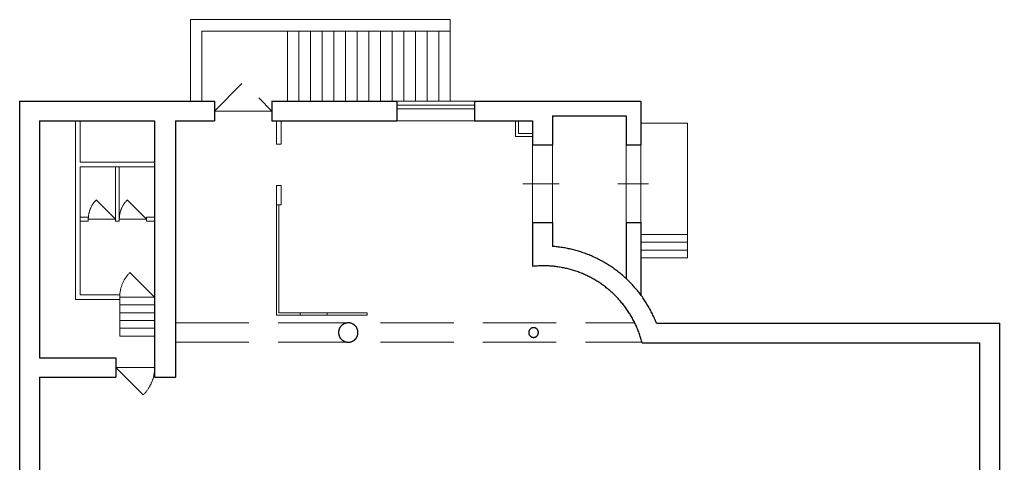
# Model space of a CAD drawing. Header units: metres. Extents: x 2 to 27.2, y 10.3 to 38.2.
# Drawn here: x 2 to 27.25, y 26.76 to 38.19 of the extents above; entities that cross this region are included whole.
import ezdxf

# ---------------------------------------------------------------- set-up
doc = ezdxf.new("R2010")
doc.units = ezdxf.units.M
doc.header["$MEASUREMENT"] = 0
doc.linetypes.add('DGN Style 3', pattern=[2.640572, 1.886123, -0.754449])

msp = doc.modelspace()

# ---------------------------------------------------------------- linework, layer by layer
at = {"color": 7, "linetype": 'Continuous', "lineweight": 13}
for p, q in [((6.398, 38.191), (13.098, 38.191)), ((6.398, 36.091), (6.398, 38.191)), ((13.098, 37.891), (13.098, 38.191)), ((6.698, 37.891), (13.098, 37.891)), ((6.698, 36.091), (6.698, 37.891)), ((11.718, 36.091), (13.718, 36.091)), ((3.438, 35.581), (3.438, 30.981)), ((3.558, 35.581), (3.558, 34.521)), ((8.618, 35.581), (8.618, 34.981)), ((8.738, 35.581), (8.738, 34.981)), ((13.718, 35.581), (11.718, 35.581)), ((14.778, 35.581), (14.778, 35.181)), ((14.858, 35.581), (14.858, 35.261)), ((14.778, 35.181), (15.218, 35.181)), ((14.858, 35.261), (15.218, 35.261)), ((8.618, 34.981), (8.738, 34.981)), ((3.558, 34.521), (5.478, 34.521)), ((3.558, 34.401), (5.478, 34.401)), ((3.558, 34.401), (3.558, 31.101)), ((4.468, 33.001), (4.468, 34.401)), ((4.568, 33.001), (4.568, 34.401)), ((8.618, 33.921), (8.738, 33.921)), ((8.618, 33.921), (8.618, 33.421)), ((8.738, 33.921), (8.738, 33.421)), ((8.618, 33.421), (8.738, 33.421)), ((3.558, 33.101), (3.768, 33.101)), ((3.768, 33.001), (3.768, 33.101)), ((5.268, 33.001), (5.268, 33.101)), ((5.268, 33.101), (5.478, 33.101)), ((3.558, 33.001), (3.768, 33.001)), ((4.468, 33.001), (4.568, 33.001)), ((5.268, 33.001), (5.478, 33.001)), ((3.558, 31.101), (4.578, 31.101)), ((4.578, 31.101), (4.578, 30.981)), ((3.438, 30.981), (4.578, 30.981))]:
    msp.add_line(p, q, dxfattribs=at)
at = {"color": 7, "linetype": 'Continuous', "lineweight": 0}
for p, q in [((8.898, 36.091), (8.898, 37.891)), ((9.198, 36.091), (9.198, 37.891)), ((9.498, 36.091), (9.498, 37.891)), ((9.798, 36.091), (9.798, 37.891)), ((10.098, 36.091), (10.098, 37.891)), ((10.398, 36.091), (10.398, 37.891)), ((10.698, 36.091), (10.698, 37.891)), ((10.998, 36.091), (10.998, 37.891)), ((11.298, 36.091), (11.298, 37.891)), ((11.598, 36.091), (11.598, 37.891)), ((11.898, 36.091), (11.898, 37.891)), ((12.198, 36.091), (12.198, 37.891)), ((12.498, 36.091), (12.498, 37.891)), ((12.798, 36.091), (12.798, 37.891)), ((13.098, 36.091), (13.098, 37.891)), ((7.018, 35.836), (7.725, 36.543)), ((8.498, 35.836), (8.159, 36.175)), ((11.718, 35.991), (13.718, 35.991)), ((11.718, 35.891), (13.718, 35.891)), ((8.498, 35.836), (7.018, 35.836)), ((18.008, 35.526), (19.208, 35.526)), ((19.208, 32.055), (19.208, 35.526)), ((15.218, 34.961), (15.218, 32.961)), ((15.728, 34.961), (15.728, 32.961)), ((17.628, 34.961), (17.628, 32.961)), ((18.008, 32.961), (18.008, 34.961)), ((14.967, 33.961), (15.907, 33.961)), ((17.418, 33.961), (18.203, 33.961)), ((3.827, 33.332), (3.821, 33.318)), ((3.834, 33.346), (3.827, 33.332)), ((3.84, 33.36), (3.834, 33.346)), ((3.847, 33.374), (3.84, 33.36)), ((3.854, 33.387), (3.847, 33.374)), ((3.862, 33.401), (3.854, 33.387)), ((3.87, 33.414), (3.862, 33.401)), ((3.878, 33.427), (3.87, 33.414)), ((3.886, 33.439), (3.878, 33.427)), ((3.895, 33.452), (3.886, 33.439)), ((3.904, 33.464), (3.895, 33.452)), ((3.913, 33.477), (3.904, 33.464)), ((3.922, 33.489), (3.913, 33.477)), ((3.932, 33.501), (3.922, 33.489)), ((3.942, 33.512), (3.932, 33.501)), ((3.952, 33.523), (3.942, 33.512)), ((3.962, 33.535), (3.952, 33.523)), ((3.973, 33.546), (3.962, 33.535)), ((4.468, 33.051), (3.973, 33.546)), ((4.627, 33.332), (4.621, 33.318)), ((4.634, 33.346), (4.627, 33.332)), ((4.64, 33.36), (4.634, 33.346)), ((4.647, 33.374), (4.64, 33.36)), ((4.654, 33.387), (4.647, 33.374)), ((4.662, 33.401), (4.654, 33.387)), ((4.67, 33.414), (4.662, 33.401)), ((4.678, 33.427), (4.67, 33.414)), ((4.686, 33.439), (4.678, 33.427)), ((4.695, 33.452), (4.686, 33.439)), ((4.704, 33.464), (4.695, 33.452)), ((4.713, 33.477), (4.704, 33.464)), ((4.722, 33.489), (4.713, 33.477)), ((4.732, 33.501), (4.722, 33.489)), ((4.742, 33.512), (4.732, 33.501)), ((4.752, 33.523), (4.742, 33.512)), ((4.762, 33.535), (4.752, 33.523)), ((4.773, 33.546), (4.762, 33.535)), ((5.268, 33.051), (4.773, 33.546)), ((8.618, 33.421), (8.618, 30.581)), ((8.678, 33.421), (8.678, 30.641)), ((3.769, 33.081), (3.768, 33.066)), ((3.77, 33.096), (3.769, 33.081)), ((3.771, 33.112), (3.77, 33.096)), ((3.772, 33.127), (3.771, 33.112)), ((3.774, 33.142), (3.772, 33.127)), ((3.776, 33.157), (3.774, 33.142)), ((3.779, 33.172), (3.776, 33.157)), ((3.781, 33.187), (3.779, 33.172)), ((3.785, 33.202), (3.781, 33.187)), ((3.788, 33.217), (3.785, 33.202)), ((3.792, 33.232), (3.788, 33.217)), ((3.796, 33.246), (3.792, 33.232)), ((3.8, 33.261), (3.796, 33.246)), ((3.805, 33.276), (3.8, 33.261)), ((3.81, 33.29), (3.805, 33.276)), ((3.816, 33.304), (3.81, 33.29)), ((3.821, 33.318), (3.816, 33.304)), ((4.569, 33.081), (4.568, 33.066)), ((4.57, 33.096), (4.569, 33.081)), ((4.571, 33.112), (4.57, 33.096)), ((4.572, 33.127), (4.571, 33.112)), ((4.574, 33.142), (4.572, 33.127)), ((4.576, 33.157), (4.574, 33.142)), ((4.579, 33.172), (4.576, 33.157)), ((4.581, 33.187), (4.579, 33.172)), ((4.585, 33.202), (4.581, 33.187)), ((4.588, 33.217), (4.585, 33.202)), ((4.592, 33.232), (4.588, 33.217)), ((4.596, 33.246), (4.592, 33.232)), ((4.6, 33.261), (4.596, 33.246)), ((4.605, 33.276), (4.6, 33.261)), ((4.61, 33.29), (4.605, 33.276)), ((4.616, 33.304), (4.61, 33.29)), ((4.621, 33.318), (4.616, 33.304)), ((3.768, 33.066), (3.768, 33.051)), ((3.768, 33.051), (4.468, 33.051)), ((4.568, 33.066), (4.568, 33.051)), ((4.568, 33.051), (5.268, 33.051)), ((18.008, 32.655), (19.208, 32.655)), ((18.008, 32.455), (19.208, 32.455)), ((18.008, 32.255), (19.208, 32.255)), ((18.008, 32.055), (19.208, 32.055)), ((4.752, 31.572), (4.742, 31.558)), ((4.762, 31.586), (4.752, 31.572)), ((4.773, 31.6), (4.762, 31.586)), ((4.784, 31.613), (4.773, 31.6)), ((4.795, 31.626), (4.784, 31.613)), ((4.806, 31.639), (4.795, 31.626)), ((4.818, 31.652), (4.806, 31.639)), ((4.83, 31.665), (4.818, 31.652)), ((4.842, 31.677), (4.83, 31.665)), ((5.478, 31.041), (4.842, 31.677)), ((4.62, 31.312), (4.615, 31.296)), ((4.625, 31.329), (4.62, 31.312)), ((4.631, 31.345), (4.625, 31.329)), ((4.637, 31.361), (4.631, 31.345)), ((4.643, 31.377), (4.637, 31.361)), ((4.65, 31.393), (4.643, 31.377)), ((4.657, 31.409), (4.65, 31.393)), ((4.664, 31.424), (4.657, 31.409)), ((4.671, 31.44), (4.664, 31.424)), ((4.679, 31.455), (4.671, 31.44)), ((4.687, 31.471), (4.679, 31.455)), ((4.696, 31.486), (4.687, 31.471)), ((4.704, 31.5), (4.696, 31.486)), ((4.713, 31.515), (4.704, 31.5)), ((4.723, 31.53), (4.713, 31.515)), ((4.732, 31.544), (4.723, 31.53)), ((4.742, 31.558), (4.732, 31.544)), ((4.579, 31.075), (4.578, 31.058)), ((4.578, 31.058), (4.578, 31.041)), ((4.58, 31.092), (4.579, 31.075)), ((4.581, 31.109), (4.58, 31.092)), ((4.582, 31.127), (4.581, 31.109)), ((4.584, 31.144), (4.582, 31.127)), ((4.586, 31.161), (4.584, 31.144)), ((4.589, 31.178), (4.586, 31.161)), ((4.591, 31.195), (4.589, 31.178)), ((4.595, 31.212), (4.591, 31.195)), ((4.598, 31.229), (4.595, 31.212)), ((4.602, 31.246), (4.598, 31.229)), ((4.606, 31.262), (4.602, 31.246)), ((4.61, 31.279), (4.606, 31.262)), ((4.615, 31.296), (4.61, 31.279)), ((4.578, 31.041), (5.478, 31.041)), ((4.578, 30.981), (4.578, 30.041)), ((4.578, 30.841), (5.478, 30.841)), ((4.578, 30.641), (5.478, 30.641)), ((8.618, 30.581), (10.953, 30.581)), ((8.678, 30.641), (10.953, 30.641)), ((9.228, 30.641), (9.228, 30.581)), ((9.928, 30.641), (9.928, 30.581)), ((10.953, 30.581), (10.953, 30.641)), ((4.578, 30.441), (5.478, 30.441)), ((4.578, 30.241), (5.478, 30.241)), ((4.578, 30.041), (5.478, 30.041)), ((4.478, 29.231), (5.478, 29.231)), ((4.478, 29.231), (5.185, 28.523)), ((5.458, 29.031), (5.461, 29.049)), ((5.461, 29.049), (5.465, 29.067)), ((5.465, 29.067), (5.467, 29.085)), ((5.467, 29.085), (5.47, 29.103)), ((5.47, 29.103), (5.472, 29.121)), ((5.472, 29.121), (5.474, 29.139)), ((5.474, 29.139), (5.475, 29.158)), ((5.475, 29.158), (5.477, 29.176)), ((5.477, 29.194), (5.478, 29.212)), ((5.477, 29.176), (5.477, 29.194)), ((5.478, 29.212), (5.478, 29.231)), ((5.367, 28.773), (5.376, 28.79)), ((5.376, 28.79), (5.383, 28.806)), ((5.383, 28.806), (5.391, 28.823)), ((5.391, 28.823), (5.398, 28.839)), ((5.398, 28.839), (5.405, 28.856)), ((5.405, 28.856), (5.412, 28.873)), ((5.412, 28.873), (5.418, 28.89)), ((5.418, 28.89), (5.424, 28.908)), ((5.424, 28.908), (5.43, 28.925)), ((5.43, 28.925), (5.436, 28.942)), ((5.436, 28.942), (5.441, 28.96)), ((5.441, 28.96), (5.446, 28.978)), ((5.446, 28.978), (5.45, 28.995)), ((5.45, 28.995), (5.454, 29.013)), ((5.454, 29.013), (5.458, 29.031)), ((5.185, 28.523), (5.198, 28.537)), ((5.198, 28.537), (5.21, 28.55)), ((5.21, 28.55), (5.223, 28.563)), ((5.223, 28.563), (5.235, 28.577)), ((5.235, 28.577), (5.247, 28.591)), ((5.247, 28.591), (5.258, 28.605)), ((5.258, 28.605), (5.27, 28.619)), ((5.27, 28.619), (5.281, 28.634)), ((5.281, 28.634), (5.291, 28.649)), ((5.291, 28.649), (5.302, 28.664)), ((5.302, 28.664), (5.312, 28.679)), ((5.312, 28.679), (5.322, 28.694)), ((5.322, 28.694), (5.332, 28.71)), ((5.332, 28.71), (5.341, 28.725)), ((5.341, 28.725), (5.35, 28.741)), ((5.35, 28.741), (5.359, 28.757)), ((5.359, 28.757), (5.367, 28.773))]:
    msp.add_line(p, q, dxfattribs=at)
at = {"color": 7, "linetype": 'Continuous', "lineweight": 30}
for p, q in [((1.998, 36.091), (1.998, 12.351)), ((1.998, 36.091), (7.018, 36.091)), ((7.018, 36.091), (7.018, 35.581)), ((8.498, 36.091), (8.498, 35.581)), ((8.498, 36.091), (11.718, 36.091)), ((11.718, 36.091), (11.718, 35.581)), ((13.718, 36.091), (13.718, 35.581)), ((13.718, 36.091), (18.008, 36.091)), ((18.008, 36.091), (18.008, 34.961)), ((15.728, 35.711), (15.728, 34.961)), ((15.728, 35.711), (17.628, 35.711)), ((17.628, 35.711), (17.628, 34.961)), ((2.508, 35.581), (2.508, 29.481)), ((2.508, 35.581), (5.478, 35.581)), ((5.478, 35.581), (5.478, 28.981)), ((6.018, 35.581), (6.018, 28.981)), ((6.018, 35.581), (7.018, 35.581)), ((8.498, 35.581), (11.718, 35.581)), ((13.718, 35.581), (15.218, 35.581)), ((15.218, 35.581), (15.218, 34.961)), ((15.218, 34.961), (15.728, 34.961)), ((17.628, 34.961), (18.008, 34.961)), ((15.218, 32.961), (15.218, 31.834)), ((15.218, 32.961), (15.728, 32.961)), ((15.728, 32.961), (15.728, 32.35)), ((17.628, 32.961), (18.008, 32.961)), ((17.628, 32.961), (17.628, 31.52)), ((18.008, 32.961), (18.008, 31.097)), ((15.76, 32.347), (15.728, 32.35)), ((15.793, 32.344), (15.76, 32.347)), ((15.825, 32.341), (15.793, 32.344)), ((15.858, 32.337), (15.825, 32.341)), ((15.89, 32.333), (15.858, 32.337)), ((15.922, 32.329), (15.89, 32.333)), ((15.954, 32.325), (15.922, 32.329)), ((15.987, 32.32), (15.954, 32.325)), ((16.019, 32.314), (15.987, 32.32)), ((16.051, 32.309), (16.019, 32.314)), ((16.083, 32.303), (16.051, 32.309)), ((16.115, 32.296), (16.083, 32.303)), ((16.147, 32.29), (16.115, 32.296)), ((16.179, 32.283), (16.147, 32.29)), ((16.21, 32.276), (16.179, 32.283)), ((16.242, 32.268), (16.21, 32.276)), ((16.273, 32.26), (16.242, 32.268)), ((16.305, 32.252), (16.273, 32.26)), ((16.336, 32.243), (16.305, 32.252)), ((16.368, 32.234), (16.336, 32.243)), ((16.399, 32.225), (16.368, 32.234)), ((16.43, 32.216), (16.399, 32.225)), ((16.461, 32.206), (16.43, 32.216)), ((16.492, 32.195), (16.461, 32.206)), ((16.523, 32.185), (16.492, 32.195)), ((16.553, 32.174), (16.523, 32.185)), ((16.584, 32.163), (16.553, 32.174)), ((16.615, 32.151), (16.584, 32.163)), ((16.645, 32.14), (16.615, 32.151)), ((16.675, 32.128), (16.645, 32.14)), ((16.705, 32.115), (16.675, 32.128)), ((16.735, 32.102), (16.705, 32.115)), ((16.765, 32.089), (16.735, 32.102)), ((16.795, 32.076), (16.765, 32.089)), ((16.824, 32.062), (16.795, 32.076)), ((15.248, 31.837), (15.218, 31.834)), ((15.277, 31.84), (15.248, 31.837)), ((15.307, 31.842), (15.277, 31.84)), ((15.337, 31.844), (15.307, 31.842)), ((15.367, 31.846), (15.337, 31.844)), ((15.396, 31.847), (15.367, 31.846)), ((15.426, 31.848), (15.396, 31.847)), ((15.456, 31.848), (15.426, 31.848)), ((15.486, 31.849), (15.456, 31.848)), ((15.516, 31.849), (15.486, 31.849)), ((15.546, 31.848), (15.516, 31.849)), ((15.575, 31.847), (15.546, 31.848)), ((15.605, 31.846), (15.575, 31.847)), ((15.635, 31.845), (15.605, 31.846)), ((15.665, 31.843), (15.635, 31.845)), ((15.694, 31.841), (15.665, 31.843)), ((15.724, 31.839), (15.694, 31.841)), ((15.754, 31.836), (15.724, 31.839)), ((15.783, 31.833), (15.754, 31.836)), ((15.813, 31.829), (15.783, 31.833)), ((15.843, 31.825), (15.813, 31.829)), ((15.872, 31.821), (15.843, 31.825)), ((15.902, 31.817), (15.872, 31.821)), ((15.931, 31.812), (15.902, 31.817)), ((16.854, 32.048), (16.824, 32.062)), ((16.883, 32.034), (16.854, 32.048)), ((16.912, 32.02), (16.883, 32.034)), ((16.941, 32.005), (16.912, 32.02)), ((16.97, 31.99), (16.941, 32.005)), ((16.998, 31.974), (16.97, 31.99)), ((17.027, 31.958), (16.998, 31.974)), ((17.055, 31.942), (17.027, 31.958)), ((17.083, 31.926), (17.055, 31.942)), ((17.111, 31.909), (17.083, 31.926)), ((17.139, 31.892), (17.111, 31.909)), ((17.167, 31.875), (17.139, 31.892)), ((17.194, 31.858), (17.167, 31.875)), ((17.222, 31.84), (17.194, 31.858)), ((17.249, 31.822), (17.222, 31.84)), ((17.276, 31.803), (17.249, 31.822)), ((15.96, 31.807), (15.931, 31.812)), ((15.99, 31.801), (15.96, 31.807)), ((16.019, 31.796), (15.99, 31.801)), ((16.048, 31.789), (16.019, 31.796)), ((16.077, 31.783), (16.048, 31.789)), ((16.106, 31.776), (16.077, 31.783)), ((16.135, 31.769), (16.106, 31.776)), ((16.164, 31.762), (16.135, 31.769)), ((16.193, 31.754), (16.164, 31.762)), ((16.222, 31.746), (16.193, 31.754)), ((16.25, 31.737), (16.222, 31.746)), ((16.279, 31.729), (16.25, 31.737)), ((16.307, 31.719), (16.279, 31.729)), ((16.335, 31.71), (16.307, 31.719)), ((16.364, 31.7), (16.335, 31.71)), ((16.392, 31.69), (16.364, 31.7)), ((16.42, 31.68), (16.392, 31.69)), ((16.447, 31.669), (16.42, 31.68)), ((16.475, 31.658), (16.447, 31.669)), ((16.503, 31.647), (16.475, 31.658)), ((16.53, 31.635), (16.503, 31.647)), ((16.558, 31.623), (16.53, 31.635)), ((16.585, 31.611), (16.558, 31.623)), ((16.612, 31.599), (16.585, 31.611)), ((16.639, 31.586), (16.612, 31.599)), ((16.665, 31.573), (16.639, 31.586)), ((16.692, 31.559), (16.665, 31.573)), ((17.302, 31.785), (17.276, 31.803)), ((17.329, 31.766), (17.302, 31.785)), ((17.355, 31.747), (17.329, 31.766)), ((17.381, 31.727), (17.355, 31.747)), ((17.407, 31.707), (17.381, 31.727)), ((17.433, 31.687), (17.407, 31.707)), ((17.458, 31.667), (17.433, 31.687)), ((17.483, 31.647), (17.458, 31.667)), ((17.509, 31.626), (17.483, 31.647)), ((17.533, 31.605), (17.509, 31.626)), ((17.558, 31.583), (17.533, 31.605)), ((17.582, 31.562), (17.558, 31.583)), ((16.719, 31.545), (16.692, 31.559)), ((16.745, 31.531), (16.719, 31.545)), ((16.771, 31.517), (16.745, 31.531)), ((16.797, 31.502), (16.771, 31.517)), ((16.823, 31.487), (16.797, 31.502)), ((16.848, 31.472), (16.823, 31.487)), ((16.874, 31.457), (16.848, 31.472)), ((16.899, 31.441), (16.874, 31.457)), ((16.924, 31.425), (16.899, 31.441)), ((16.949, 31.408), (16.924, 31.425)), ((16.974, 31.392), (16.949, 31.408)), ((16.998, 31.375), (16.974, 31.392)), ((17.023, 31.358), (16.998, 31.375)), ((17.047, 31.34), (17.023, 31.358)), ((17.071, 31.322), (17.047, 31.34)), ((17.095, 31.304), (17.071, 31.322)), ((17.607, 31.54), (17.582, 31.562)), ((17.631, 31.518), (17.607, 31.54)), ((17.654, 31.496), (17.631, 31.518)), ((17.678, 31.473), (17.654, 31.496)), ((17.701, 31.45), (17.678, 31.473)), ((17.724, 31.427), (17.701, 31.45)), ((17.747, 31.404), (17.724, 31.427)), ((17.769, 31.381), (17.747, 31.404)), ((17.792, 31.357), (17.769, 31.381)), ((17.814, 31.333), (17.792, 31.357)), ((17.835, 31.309), (17.814, 31.333)), ((17.118, 31.286), (17.095, 31.304)), ((17.141, 31.267), (17.118, 31.286)), ((17.165, 31.249), (17.141, 31.267)), ((17.187, 31.229), (17.165, 31.249)), ((17.21, 31.21), (17.187, 31.229)), ((17.233, 31.191), (17.21, 31.21)), ((17.255, 31.171), (17.233, 31.191)), ((17.277, 31.151), (17.255, 31.171)), ((17.299, 31.13), (17.277, 31.151)), ((17.32, 31.11), (17.299, 31.13)), ((17.341, 31.089), (17.32, 31.11)), ((17.362, 31.068), (17.341, 31.089)), ((17.383, 31.046), (17.362, 31.068)), ((17.857, 31.284), (17.835, 31.309)), ((17.878, 31.26), (17.857, 31.284)), ((17.899, 31.235), (17.878, 31.26)), ((17.92, 31.21), (17.899, 31.235)), ((17.94, 31.184), (17.92, 31.21)), ((17.961, 31.159), (17.94, 31.184)), ((17.981, 31.133), (17.961, 31.159)), ((18, 31.107), (17.981, 31.133)), ((18.02, 31.081), (18, 31.107)), ((18.039, 31.055), (18.02, 31.081)), ((17.404, 31.025), (17.383, 31.046)), ((17.424, 31.003), (17.404, 31.025)), ((17.444, 30.981), (17.424, 31.003)), ((17.464, 30.959), (17.444, 30.981)), ((17.484, 30.936), (17.464, 30.959)), ((17.503, 30.913), (17.484, 30.936)), ((17.522, 30.89), (17.503, 30.913)), ((17.541, 30.867), (17.522, 30.89)), ((17.559, 30.844), (17.541, 30.867)), ((17.578, 30.82), (17.559, 30.844)), ((17.596, 30.797), (17.578, 30.82)), ((18.058, 31.028), (18.039, 31.055)), ((18.076, 31.002), (18.058, 31.028)), ((18.095, 30.975), (18.076, 31.002)), ((18.113, 30.948), (18.095, 30.975)), ((18.131, 30.92), (18.113, 30.948)), ((18.148, 30.893), (18.131, 30.92)), ((18.165, 30.865), (18.148, 30.893)), ((18.182, 30.837), (18.165, 30.865)), ((18.199, 30.809), (18.182, 30.837)), ((18.215, 30.781), (18.199, 30.809)), ((17.614, 30.773), (17.596, 30.797)), ((17.631, 30.749), (17.614, 30.773)), ((17.648, 30.724), (17.631, 30.749)), ((17.665, 30.7), (17.648, 30.724)), ((17.682, 30.675), (17.665, 30.7)), ((17.698, 30.65), (17.682, 30.675)), ((17.714, 30.625), (17.698, 30.65)), ((17.73, 30.6), (17.714, 30.625)), ((17.745, 30.574), (17.73, 30.6)), ((17.761, 30.548), (17.745, 30.574)), ((18.231, 30.753), (18.215, 30.781)), ((18.247, 30.724), (18.231, 30.753)), ((18.262, 30.696), (18.247, 30.724)), ((18.278, 30.667), (18.262, 30.696)), ((18.292, 30.638), (18.278, 30.667)), ((18.307, 30.609), (18.292, 30.638)), ((18.321, 30.579), (18.307, 30.609)), ((18.335, 30.55), (18.321, 30.579)), ((10.286, 30.302), (10.28, 30.295)), ((10.292, 30.308), (10.286, 30.302)), ((10.299, 30.315), (10.292, 30.308)), ((10.306, 30.321), (10.299, 30.315)), ((10.313, 30.326), (10.306, 30.321)), ((10.32, 30.332), (10.313, 30.326)), ((10.327, 30.337), (10.32, 30.332)), ((10.335, 30.342), (10.327, 30.337)), ((10.343, 30.347), (10.335, 30.342)), ((10.351, 30.352), (10.343, 30.347)), ((10.359, 30.356), (10.351, 30.352)), ((10.368, 30.36), (10.359, 30.356)), ((10.376, 30.363), (10.368, 30.36)), ((10.385, 30.366), (10.376, 30.363)), ((10.393, 30.369), (10.385, 30.366)), ((10.402, 30.372), (10.393, 30.369)), ((10.411, 30.374), (10.402, 30.372)), ((10.42, 30.376), (10.411, 30.374)), ((10.429, 30.378), (10.42, 30.376)), ((10.438, 30.379), (10.429, 30.378)), ((10.447, 30.38), (10.438, 30.379)), ((10.457, 30.38), (10.447, 30.38)), ((10.466, 30.381), (10.457, 30.38)), ((10.475, 30.38), (10.466, 30.381)), ((10.484, 30.38), (10.475, 30.38)), ((10.493, 30.379), (10.484, 30.38)), ((10.502, 30.378), (10.493, 30.379)), ((10.511, 30.377), (10.502, 30.378)), ((10.52, 30.375), (10.511, 30.377)), ((10.529, 30.373), (10.52, 30.375)), ((10.538, 30.371), (10.529, 30.373)), ((10.547, 30.368), (10.538, 30.371)), ((10.556, 30.365), (10.547, 30.368)), ((10.564, 30.361), (10.556, 30.365)), ((10.573, 30.358), (10.564, 30.361)), ((10.581, 30.354), (10.573, 30.358)), ((10.589, 30.349), (10.581, 30.354)), ((10.597, 30.345), (10.589, 30.349)), ((10.605, 30.34), (10.597, 30.345)), ((10.612, 30.335), (10.605, 30.34)), ((10.62, 30.329), (10.612, 30.335)), ((10.627, 30.324), (10.62, 30.329)), ((10.634, 30.318), (10.627, 30.324)), ((10.641, 30.311), (10.634, 30.318)), ((10.647, 30.305), (10.641, 30.311)), ((10.654, 30.298), (10.647, 30.305)), ((17.775, 30.523), (17.761, 30.548)), ((17.79, 30.497), (17.775, 30.523)), ((17.804, 30.47), (17.79, 30.497)), ((17.818, 30.444), (17.804, 30.47)), ((17.832, 30.418), (17.818, 30.444)), ((17.846, 30.391), (17.832, 30.418)), ((17.859, 30.364), (17.846, 30.391)), ((17.872, 30.337), (17.859, 30.364)), ((17.884, 30.31), (17.872, 30.337)), ((17.896, 30.283), (17.884, 30.31)), ((18.349, 30.52), (18.335, 30.55)), ((18.362, 30.491), (18.349, 30.52)), ((18.375, 30.461), (18.362, 30.491)), ((18.388, 30.431), (18.375, 30.461)), ((18.4, 30.401), (18.388, 30.431)), ((18.412, 30.371), (18.4, 30.401)), ((18.412, 30.371), (27.248, 30.371)), ((27.248, 30.371), (27.248, 12.351)), ((10.219, 30.154), (10.218, 30.144)), ((10.218, 30.144), (10.218, 30.135)), ((10.218, 30.135), (10.218, 30.126)), ((10.218, 30.126), (10.218, 30.117)), ((10.218, 30.117), (10.219, 30.108)), ((10.22, 30.163), (10.219, 30.154)), ((10.219, 30.108), (10.22, 30.099)), ((10.221, 30.172), (10.22, 30.163)), ((10.22, 30.099), (10.221, 30.089)), ((10.223, 30.181), (10.221, 30.172)), ((10.221, 30.089), (10.223, 30.08)), ((10.225, 30.19), (10.223, 30.181)), ((10.223, 30.08), (10.225, 30.071)), ((10.227, 30.199), (10.225, 30.19)), ((10.225, 30.071), (10.227, 30.063)), ((10.23, 30.207), (10.227, 30.199)), ((10.227, 30.063), (10.23, 30.054)), ((10.233, 30.216), (10.23, 30.207)), ((10.23, 30.054), (10.233, 30.045)), ((10.236, 30.225), (10.233, 30.216)), ((10.24, 30.233), (10.236, 30.225)), ((10.244, 30.241), (10.24, 30.233)), ((10.248, 30.25), (10.244, 30.241)), ((10.253, 30.258), (10.248, 30.25)), ((10.258, 30.265), (10.253, 30.258)), ((10.263, 30.273), (10.258, 30.265)), ((10.268, 30.28), (10.263, 30.273)), ((10.274, 30.288), (10.268, 30.28)), ((10.28, 30.295), (10.274, 30.288)), ((10.66, 30.291), (10.654, 30.298)), ((10.665, 30.284), (10.66, 30.291)), ((10.671, 30.277), (10.665, 30.284)), ((10.676, 30.269), (10.671, 30.277)), ((10.681, 30.261), (10.676, 30.269)), ((10.686, 30.254), (10.681, 30.261)), ((10.69, 30.246), (10.686, 30.254)), ((10.694, 30.237), (10.69, 30.246)), ((10.698, 30.229), (10.694, 30.237)), ((10.701, 30.22), (10.698, 30.229)), ((10.704, 30.212), (10.701, 30.22)), ((10.701, 30.041), (10.704, 30.049)), ((10.707, 30.203), (10.704, 30.212)), ((10.704, 30.049), (10.707, 30.058)), ((10.71, 30.194), (10.707, 30.203)), ((10.707, 30.058), (10.71, 30.067)), ((10.712, 30.185), (10.71, 30.194)), ((10.71, 30.067), (10.712, 30.076)), ((10.714, 30.176), (10.712, 30.185)), ((10.712, 30.076), (10.714, 30.085)), ((10.715, 30.167), (10.714, 30.176)), ((10.714, 30.085), (10.715, 30.094)), ((10.717, 30.158), (10.715, 30.167)), ((10.715, 30.094), (10.717, 30.103)), ((10.717, 30.149), (10.717, 30.158)), ((10.718, 30.14), (10.717, 30.149)), ((10.717, 30.112), (10.718, 30.121)), ((10.717, 30.103), (10.717, 30.112)), ((10.718, 30.131), (10.718, 30.14)), ((10.718, 30.121), (10.718, 30.131)), ((15.119, 30.147), (15.118, 30.14)), ((15.118, 30.14), (15.118, 30.134)), ((15.118, 30.134), (15.118, 30.127)), ((15.118, 30.127), (15.118, 30.121)), ((15.118, 30.121), (15.119, 30.114)), ((15.12, 30.153), (15.119, 30.147)), ((15.119, 30.114), (15.12, 30.108)), ((15.121, 30.16), (15.12, 30.153)), ((15.12, 30.108), (15.121, 30.102)), ((15.123, 30.166), (15.121, 30.16)), ((15.121, 30.102), (15.123, 30.095)), ((15.125, 30.172), (15.123, 30.166)), ((15.123, 30.095), (15.125, 30.089)), ((15.127, 30.178), (15.125, 30.172)), ((15.125, 30.089), (15.127, 30.083)), ((15.13, 30.184), (15.127, 30.178)), ((15.127, 30.083), (15.13, 30.077)), ((15.133, 30.19), (15.13, 30.184)), ((15.13, 30.077), (15.133, 30.071)), ((15.136, 30.195), (15.133, 30.19)), ((15.133, 30.071), (15.136, 30.066)), ((15.14, 30.201), (15.136, 30.195)), ((15.136, 30.066), (15.14, 30.06)), ((15.143, 30.206), (15.14, 30.201)), ((15.14, 30.06), (15.143, 30.055)), ((15.148, 30.211), (15.143, 30.206)), ((15.143, 30.055), (15.148, 30.05)), ((15.152, 30.216), (15.148, 30.211)), ((15.148, 30.05), (15.152, 30.045)), ((15.156, 30.221), (15.152, 30.216)), ((15.161, 30.225), (15.156, 30.221)), ((15.166, 30.229), (15.161, 30.225)), ((15.171, 30.233), (15.166, 30.229)), ((15.177, 30.237), (15.171, 30.233)), ((15.182, 30.24), (15.177, 30.237)), ((15.188, 30.243), (15.182, 30.24)), ((15.194, 30.246), (15.188, 30.243)), ((15.2, 30.248), (15.194, 30.246)), ((15.206, 30.25), (15.2, 30.248)), ((15.213, 30.252), (15.206, 30.25)), ((15.219, 30.253), (15.213, 30.252)), ((15.225, 30.254), (15.219, 30.253)), ((15.232, 30.255), (15.225, 30.254)), ((15.238, 30.255), (15.232, 30.255)), ((15.245, 30.256), (15.238, 30.255)), ((15.251, 30.255), (15.245, 30.256)), ((15.258, 30.255), (15.251, 30.255)), ((15.264, 30.254), (15.258, 30.255)), ((15.27, 30.253), (15.264, 30.254)), ((15.277, 30.251), (15.27, 30.253)), ((15.283, 30.249), (15.277, 30.251)), ((15.289, 30.247), (15.283, 30.249)), ((15.295, 30.244), (15.289, 30.247)), ((15.301, 30.241), (15.295, 30.244)), ((15.306, 30.238), (15.301, 30.241)), ((15.312, 30.235), (15.306, 30.238)), ((15.317, 30.231), (15.312, 30.235)), ((15.322, 30.227), (15.317, 30.231)), ((15.327, 30.223), (15.322, 30.227)), ((15.332, 30.218), (15.327, 30.223)), ((15.336, 30.214), (15.332, 30.218)), ((15.341, 30.209), (15.336, 30.214)), ((15.336, 30.047), (15.341, 30.052)), ((15.345, 30.204), (15.341, 30.209)), ((15.341, 30.052), (15.345, 30.058)), ((15.348, 30.198), (15.345, 30.204)), ((15.345, 30.058), (15.348, 30.063)), ((15.352, 30.193), (15.348, 30.198)), ((15.348, 30.063), (15.352, 30.069)), ((15.355, 30.187), (15.352, 30.193)), ((15.352, 30.069), (15.355, 30.074)), ((15.357, 30.181), (15.355, 30.187)), ((15.355, 30.074), (15.357, 30.08)), ((15.36, 30.175), (15.357, 30.181)), ((15.357, 30.08), (15.36, 30.086)), ((15.362, 30.169), (15.36, 30.175)), ((15.36, 30.086), (15.362, 30.092)), ((15.364, 30.163), (15.362, 30.169)), ((15.362, 30.092), (15.364, 30.098)), ((15.365, 30.156), (15.364, 30.163)), ((15.364, 30.098), (15.365, 30.105)), ((15.367, 30.15), (15.365, 30.156)), ((15.365, 30.105), (15.367, 30.111)), ((15.367, 30.144), (15.367, 30.15)), ((15.368, 30.137), (15.367, 30.144)), ((15.367, 30.118), (15.368, 30.124)), ((15.367, 30.111), (15.367, 30.118)), ((15.368, 30.131), (15.368, 30.137)), ((15.368, 30.124), (15.368, 30.131)), ((17.908, 30.256), (17.896, 30.283)), ((17.92, 30.228), (17.908, 30.256)), ((17.931, 30.201), (17.92, 30.228)), ((17.942, 30.173), (17.931, 30.201)), ((17.953, 30.145), (17.942, 30.173)), ((17.963, 30.117), (17.953, 30.145)), ((17.973, 30.089), (17.963, 30.117)), ((17.983, 30.061), (17.973, 30.089)), ((17.992, 30.032), (17.983, 30.061)), ((10.233, 30.045), (10.236, 30.036)), ((10.236, 30.036), (10.24, 30.028)), ((10.24, 30.028), (10.244, 30.02)), ((10.244, 30.02), (10.248, 30.012)), ((10.248, 30.012), (10.253, 30.004)), ((10.253, 30.004), (10.258, 29.996)), ((10.258, 29.996), (10.263, 29.988)), ((10.263, 29.988), (10.268, 29.981)), ((10.268, 29.981), (10.274, 29.973)), ((10.274, 29.973), (10.28, 29.966)), ((10.28, 29.966), (10.286, 29.96)), ((10.286, 29.96), (10.292, 29.953)), ((10.292, 29.953), (10.299, 29.947)), ((10.299, 29.947), (10.306, 29.941)), ((10.306, 29.941), (10.313, 29.935)), ((10.313, 29.935), (10.32, 29.929)), ((10.32, 29.929), (10.327, 29.924)), ((10.327, 29.924), (10.335, 29.919)), ((10.335, 29.919), (10.343, 29.914)), ((10.343, 29.914), (10.351, 29.91)), ((10.351, 29.91), (10.359, 29.905)), ((10.359, 29.905), (10.368, 29.902)), ((10.368, 29.902), (10.376, 29.898)), ((10.376, 29.898), (10.385, 29.895)), ((10.385, 29.895), (10.393, 29.892)), ((10.393, 29.892), (10.402, 29.889)), ((10.402, 29.889), (10.411, 29.887)), ((10.411, 29.887), (10.42, 29.885)), ((10.42, 29.885), (10.429, 29.884)), ((10.429, 29.884), (10.438, 29.882)), ((10.438, 29.882), (10.447, 29.881)), ((10.447, 29.881), (10.457, 29.881)), ((10.457, 29.881), (10.466, 29.881)), ((10.466, 29.881), (10.475, 29.881)), ((10.475, 29.881), (10.484, 29.881)), ((10.484, 29.881), (10.493, 29.882)), ((10.493, 29.882), (10.502, 29.883)), ((10.502, 29.883), (10.511, 29.884)), ((10.511, 29.884), (10.52, 29.886)), ((10.52, 29.886), (10.529, 29.888)), ((10.529, 29.888), (10.538, 29.891)), ((10.538, 29.891), (10.547, 29.893)), ((10.547, 29.893), (10.556, 29.896)), ((10.556, 29.896), (10.564, 29.9)), ((10.564, 29.9), (10.573, 29.904)), ((10.573, 29.904), (10.581, 29.908)), ((10.581, 29.908), (10.589, 29.912)), ((10.589, 29.912), (10.597, 29.916)), ((10.597, 29.916), (10.605, 29.921)), ((10.605, 29.921), (10.612, 29.926)), ((10.612, 29.926), (10.62, 29.932)), ((10.62, 29.932), (10.627, 29.938)), ((10.627, 29.938), (10.634, 29.944)), ((10.634, 29.944), (10.641, 29.95)), ((10.641, 29.95), (10.647, 29.956)), ((10.647, 29.956), (10.654, 29.963)), ((10.654, 29.963), (10.66, 29.97)), ((10.66, 29.97), (10.665, 29.977)), ((10.665, 29.977), (10.671, 29.984)), ((10.671, 29.984), (10.676, 29.992)), ((10.676, 29.992), (10.681, 30)), ((10.681, 30), (10.686, 30.008)), ((10.686, 30.008), (10.69, 30.016)), ((10.69, 30.016), (10.694, 30.024)), ((10.694, 30.024), (10.698, 30.032)), ((10.698, 30.032), (10.701, 30.041)), ((15.152, 30.045), (15.156, 30.04)), ((15.156, 30.04), (15.161, 30.036)), ((15.161, 30.036), (15.166, 30.032)), ((15.166, 30.032), (15.171, 30.028)), ((15.171, 30.028), (15.177, 30.025)), ((15.177, 30.025), (15.182, 30.021)), ((15.182, 30.021), (15.188, 30.018)), ((15.188, 30.018), (15.194, 30.016)), ((15.194, 30.016), (15.2, 30.013)), ((15.2, 30.013), (15.206, 30.011)), ((15.206, 30.011), (15.213, 30.009)), ((15.213, 30.009), (15.219, 30.008)), ((15.219, 30.008), (15.225, 30.007)), ((15.225, 30.007), (15.232, 30.006)), ((15.232, 30.006), (15.238, 30.006)), ((15.238, 30.006), (15.245, 30.006)), ((15.245, 30.006), (15.251, 30.006)), ((15.251, 30.006), (15.258, 30.006)), ((15.258, 30.006), (15.264, 30.007)), ((15.264, 30.007), (15.27, 30.009)), ((15.27, 30.009), (15.277, 30.01)), ((15.277, 30.01), (15.283, 30.012)), ((15.283, 30.012), (15.289, 30.014)), ((15.289, 30.014), (15.295, 30.017)), ((15.295, 30.017), (15.301, 30.02)), ((15.301, 30.02), (15.306, 30.023)), ((15.306, 30.023), (15.312, 30.026)), ((15.312, 30.026), (15.317, 30.03)), ((15.317, 30.03), (15.322, 30.034)), ((15.322, 30.034), (15.327, 30.038)), ((15.327, 30.038), (15.332, 30.043)), ((15.332, 30.043), (15.336, 30.047)), ((18.001, 30.004), (17.992, 30.032)), ((18.01, 29.976), (18.001, 30.004)), ((18.018, 29.947), (18.01, 29.976)), ((18.026, 29.918), (18.018, 29.947)), ((18.034, 29.889), (18.026, 29.918)), ((18.041, 29.861), (18.034, 29.889)), ((18.041, 29.861), (26.738, 29.861)), ((26.738, 29.861), (26.738, 12.861)), ((2.508, 29.481), (4.478, 29.481)), ((4.478, 29.481), (4.478, 28.981)), ((2.508, 28.981), (4.478, 28.981)), ((2.508, 28.981), (2.508, 12.861)), ((5.478, 28.981), (6.018, 28.981))]:
    msp.add_line(p, q, dxfattribs=at)
at = {"color": 251, "linetype": 'DGN Style 3', "lineweight": 0, "true_color": 0x5a5a5a}
for p, q in [((6.018, 30.381), (17.851, 30.381)), ((6.018, 29.881), (18.036, 29.881))]:
    msp.add_line(p, q, dxfattribs=at)

doc.saveas('drawing.dxf')
